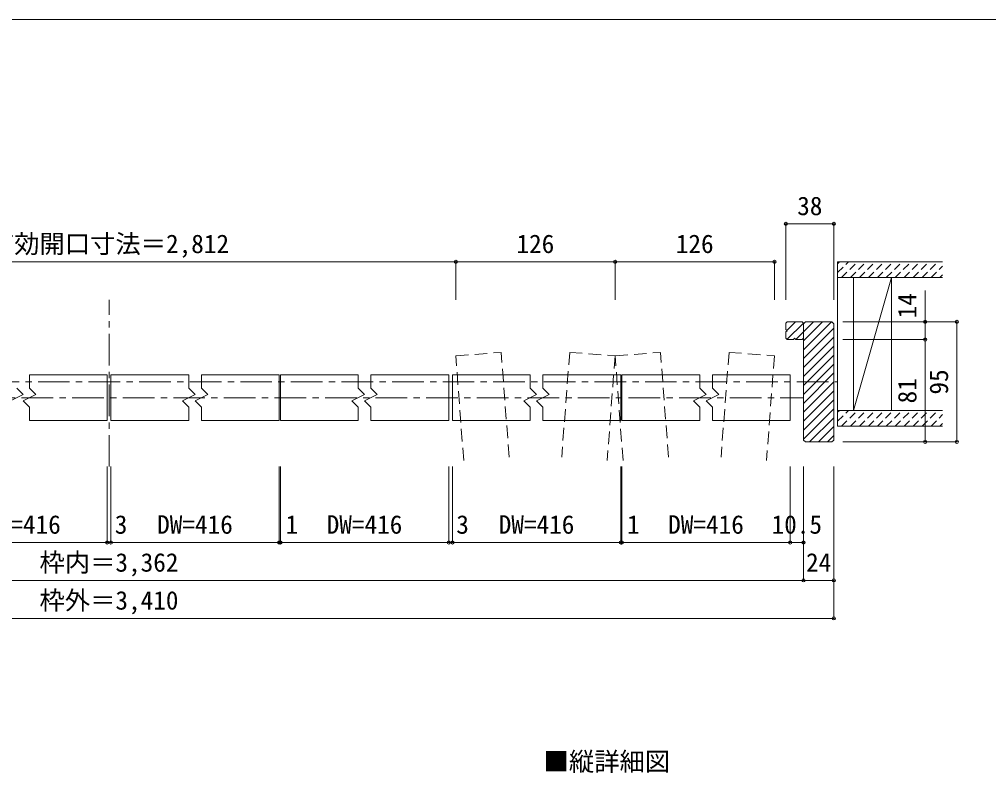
# Model space of a CAD drawing. Units: millimetres on the paper, with parts at other scales. Extents: x -197 to 281, y -138 to 137.
# Drawn here: x -71 to 82.3, y 17.5 to 137 of the extents above; entities that cross this region are included whole.
import ezdxf
from ezdxf.enums import TextEntityAlignment as Align

# ---------------------------------------------------------------- set-up
doc = ezdxf.new("R2010")
doc.units = ezdxf.units.MM
doc.header["$PDMODE"] = 32
doc.header["$PDSIZE"] = 0.5
for name, pattern in [('CHAIN1', [8, 5, -1, 1, -1]), ('DASHED1', [1.8, 1.2, -0.6]), ('DASHED2', [3, 2, -1])]:
    doc.linetypes.add(name, pattern=pattern)
for name, color, linetype, lineweight in [('0-1_通り芯', 4, 'CHAIN1', 9), ('0-3_仕上げ', 2, 'Continuous', 9), ('0-4_枠', 3, 'Continuous', 9), ('0-6_扉', 2, 'Continuous', 9), ('0-A_文字', 7, 'Continuous', 9), ('0-B_寸法', 7, 'Continuous', 9), ('0-C_ハッチ', 4, 'DASHED1', 9), ('F-0_補助線', 7, 'Continuous', 9)]:
    doc.layers.add(name, color=color, linetype=linetype, lineweight=lineweight)
doc.styles.add('ＭＳ ゴシック', font='')
doc.styles.get('ＭＳ ゴシック').set_extended_font_data('MS Gothic')

msp = doc.modelspace()

# ---------------------------------------------------------------- linework, layer by layer
at = {"layer": '0-1_通り芯'}
for p, q in [((-56.835, 66.25), (-56.835, 92.65)), ((-172.068, 79.65), (58.399, 79.65)), ((-166.668, 77.15), (52.999, 77.15))]:
    msp.add_line(p, q, dxfattribs=at)
at = {"layer": '0-3_仕上げ'}
for p, q in [((58.399, 98.65), (74.997, 98.65)), ((58.399, 72.65), (58.399, 98.65)), ((58.399, 96.15), (74.997, 96.15)), ((60.899, 75.15), (60.899, 96.15)), ((66.899, 75.15), (66.899, 96.15)), ((58.399, 75.15), (74.997, 75.15)), ((58.399, 72.65), (74.997, 72.65))]:
    msp.add_line(p, q, dxfattribs=at)
at = {"layer": '0-3_仕上げ', "color": 7}
msp.add_line((66.899, 96.15), (60.899, 75.15), dxfattribs=at)
at = {"layer": '0-4_枠'}
for p, q in [((50.199, 88.95), (50.399, 89.15)), ((50.199, 87.95), (50.199, 88.95)), ((50.399, 89.15), (52.799, 89.15)), ((52.799, 89.15), (52.999, 88.95)), ((52.999, 88.85), (53.299, 89.15)), ((52.999, 70.45), (52.999, 88.95)), ((53.299, 89.15), (57.499, 89.15)), ((50.399, 87.75), (50.199, 87.95)), ((50.199, 87.55), (50.399, 87.75)), ((50.199, 86.55), (50.199, 87.55)), ((50.399, 86.35), (50.199, 86.55)), ((51.399, 86.35), (50.399, 86.35)), ((51.599, 86.55), (51.399, 86.35)), ((51.799, 86.35), (51.599, 86.55)), ((52.799, 86.35), (51.799, 86.35)), ((52.799, 86.35), (52.999, 86.55)), ((53.299, 70.15), (52.999, 70.45)), ((57.499, 70.15), (53.299, 70.15)), ((57.799, 70.45), (57.499, 70.15))]:
    msp.add_line(p, q, dxfattribs=at)
msp.add_lwpolyline([(57.499, 89.15), (57.799, 88.85), (57.799, 70.45)], dxfattribs=at)
at = {"layer": '0-6_扉', "linetype": 'DASHED2'}
for p, q in [((-2.001, 83.781), (5.178, 84.328)), ((6.438, 67.768), (5.178, 84.328)), ((16.019, 84.328), (14.76, 67.768)), ((16.019, 84.328), (23.199, 83.781)), ((23.199, 83.781), (30.378, 84.328)), ((31.638, 67.768), (30.378, 84.328)), ((41.219, 84.328), (39.96, 67.768)), ((41.219, 84.328), (48.399, 83.781)), ((-0.742, 67.222), (-2.001, 83.781)), ((23.199, 83.781), (21.939, 67.222)), ((24.458, 67.222), (23.199, 83.781)), ((48.399, 83.781), (47.139, 67.222))]:
    msp.add_line(p, q, dxfattribs=at)
at = {"layer": '0-6_扉', "color": 6}
for p, q in [((-69.439, 80.75), (-57.135, 80.75)), ((-57.135, 73.55), (-57.135, 80.75)), ((-56.535, 80.75), (-44.231, 80.75)), ((-56.535, 73.55), (-56.535, 80.75)), ((-42.231, 80.75), (-29.926, 80.75)), ((-29.926, 80.75), (-29.926, 73.55)), ((-29.726, 80.75), (-17.422, 80.75)), ((-29.726, 80.75), (-29.726, 73.55)), ((-15.422, 80.75), (-3.118, 80.75)), ((-3.118, 73.55), (-3.118, 80.75)), ((-2.518, 80.75), (9.786, 80.75)), ((-2.518, 73.55), (-2.518, 80.75)), ((11.786, 80.75), (24.09, 80.75)), ((24.09, 80.75), (24.09, 73.55)), ((24.29, 80.75), (36.594, 80.75)), ((24.29, 80.75), (24.29, 73.55)), ((38.594, 80.75), (50.899, 80.75)), ((50.899, 80.75), (50.899, 73.55)), ((-69.439, 73.55), (-57.135, 73.55)), ((-56.535, 73.55), (-44.231, 73.55)), ((-42.231, 73.55), (-29.926, 73.55)), ((-29.726, 73.55), (-17.422, 73.55)), ((-15.422, 73.55), (-3.118, 73.55)), ((-2.518, 73.55), (9.786, 73.55)), ((11.786, 73.55), (24.09, 73.55)), ((24.29, 73.55), (36.594, 73.55)), ((38.594, 73.55), (50.899, 73.55))]:
    msp.add_line(p, q, dxfattribs=at)
at = {"layer": '0-6_扉'}
for p, q in [((-69.439, 78.65), (-69.439, 80.75)), ((-44.231, 78.65), (-44.231, 80.75)), ((-42.231, 78.65), (-42.231, 80.75)), ((-17.422, 78.65), (-17.422, 80.75)), ((-15.422, 78.65), (-15.422, 80.75)), ((9.786, 78.65), (9.786, 80.75)), ((11.786, 78.65), (11.786, 80.75)), ((36.594, 78.65), (36.594, 80.75)), ((38.594, 78.65), (38.594, 80.75)), ((-70.439, 77.65), (-71.439, 78.65)), ((-68.439, 77.65), (-69.439, 78.65)), ((-43.231, 77.65), (-44.231, 78.65)), ((-41.231, 77.65), (-42.231, 78.65)), ((-16.422, 77.65), (-17.422, 78.65)), ((-14.422, 77.65), (-15.422, 78.65)), ((10.786, 77.65), (9.786, 78.65)), ((12.786, 77.65), (11.786, 78.65)), ((37.594, 77.65), (36.594, 78.65)), ((39.594, 77.65), (38.594, 78.65)), ((-72.439, 76.65), (-70.439, 77.65)), ((-70.439, 76.65), (-68.439, 77.65)), ((-69.439, 75.65), (-70.439, 76.65)), ((-45.231, 76.65), (-43.231, 77.65)), ((-44.231, 75.65), (-45.231, 76.65)), ((-43.231, 76.65), (-41.231, 77.65)), ((-42.231, 75.65), (-43.231, 76.65)), ((-18.422, 76.65), (-16.422, 77.65)), ((-17.422, 75.65), (-18.422, 76.65)), ((-16.422, 76.65), (-14.422, 77.65)), ((-15.422, 75.65), (-16.422, 76.65)), ((8.786, 76.65), (10.786, 77.65)), ((9.786, 75.65), (8.786, 76.65)), ((10.786, 76.65), (12.786, 77.65)), ((11.786, 75.65), (10.786, 76.65)), ((35.594, 76.65), (37.594, 77.65)), ((36.594, 75.65), (35.594, 76.65)), ((37.594, 76.65), (39.594, 77.65)), ((38.594, 75.65), (37.594, 76.65)), ((-69.439, 73.55), (-69.439, 75.65)), ((-44.231, 73.55), (-44.231, 75.65)), ((-42.231, 73.55), (-42.231, 75.65)), ((-17.422, 73.55), (-17.422, 75.65)), ((-15.422, 73.55), (-15.422, 75.65)), ((9.786, 73.55), (9.786, 75.65)), ((11.786, 73.55), (11.786, 75.65)), ((36.594, 73.55), (36.594, 75.65)), ((38.594, 73.55), (38.594, 75.65))]:
    msp.add_line(p, q, dxfattribs=at)
at = {"layer": '0-B_寸法', "color": 4}
for p, q in [((50.199, 104.65), (50.199, 92.65)), ((50.199, 104.65), (57.799, 104.65)), ((57.799, 104.65), (57.799, 92.65)), ((-2.001, 98.65), (-111.668, 98.65)), ((-2.001, 98.65), (-2.001, 92.65)), ((23.199, 98.65), (-2.001, 98.65)), ((23.199, 98.65), (23.199, 92.65)), ((48.399, 98.65), (23.199, 98.65)), ((48.399, 98.65), (48.399, 92.65)), ((72.242, 94.111), (72.242, 86.35)), ((72.242, 89.15), (59.238, 89.15)), ((77.242, 89.15), (72.242, 89.15)), ((77.242, 89.15), (77.242, 70.15)), ((72.242, 86.35), (59.238, 86.35)), ((72.242, 86.35), (72.242, 70.15)), ((72.242, 70.15), (59.238, 70.15)), ((77.242, 70.15), (72.242, 70.15)), ((-57.135, 54.25), (-57.135, 66.25)), ((-56.535, 54.25), (-56.535, 66.25)), ((-29.926, 54.25), (-29.926, 66.25)), ((-29.726, 54.25), (-29.726, 66.25)), ((-3.118, 54.25), (-3.118, 66.25)), ((-2.518, 54.25), (-2.518, 66.25)), ((24.09, 54.25), (24.09, 66.25)), ((24.29, 54.25), (24.29, 66.25)), ((50.899, 54.25), (50.899, 66.25)), ((52.999, 54.25), (52.999, 66.25)), ((57.799, 48.25), (57.799, 66.25)), ((-83.743, 54.25), (-57.135, 54.25)), ((-57.135, 54.25), (-56.535, 54.25)), ((-56.535, 54.25), (-29.926, 54.25)), ((-29.926, 54.25), (-29.726, 54.25)), ((-29.726, 54.25), (-3.118, 54.25)), ((-3.118, 54.25), (-2.518, 54.25)), ((-2.518, 54.25), (24.09, 54.25)), ((24.09, 54.25), (24.29, 54.25)), ((24.29, 54.25), (50.899, 54.25)), ((50.899, 54.25), (52.999, 54.25)), ((52.999, 48.25), (52.999, 54.25)), ((-166.668, 48.25), (52.999, 48.25)), ((52.999, 48.25), (57.799, 48.25)), ((57.799, 42.25), (57.799, 48.25)), ((-171.468, 42.25), (57.799, 42.25))]:
    msp.add_line(p, q, dxfattribs=at)
at = {"layer": '0-B_寸法'}
for p in [(50.199, 104.65), (57.799, 104.65), (-2.001, 98.65), (23.199, 98.65), (48.399, 98.65), (72.242, 89.15), (77.242, 89.15), (72.242, 86.35), (72.242, 70.15), (77.242, 70.15), (-57.135, 54.25), (-56.535, 54.25), (-29.926, 54.25), (-29.726, 54.25), (-3.118, 54.25), (-2.518, 54.25), (24.09, 54.25), (24.29, 54.25), (50.899, 54.25), (52.999, 54.25), (52.999, 48.25), (57.799, 48.25), (57.799, 42.25)]:
    msp.add_point(p, dxfattribs=at)
at = {"layer": '0-C_ハッチ'}
for p, q in [((58.399, 98.35), (58.699, 98.65)), ((58.399, 96.935), (60.113, 98.65)), ((59.027, 96.15), (61.527, 98.65)), ((60.442, 96.15), (62.942, 98.65)), ((61.856, 96.15), (64.356, 98.65)), ((63.27, 96.15), (65.77, 98.65)), ((64.684, 96.15), (67.184, 98.65)), ((66.098, 96.15), (68.598, 98.65)), ((67.513, 96.15), (70.013, 98.65)), ((68.927, 96.15), (71.427, 98.65)), ((70.341, 96.15), (72.841, 98.65)), ((71.755, 96.15), (74.255, 98.65)), ((73.17, 96.15), (74.997, 97.978)), ((74.584, 96.15), (74.997, 96.564)), ((58.399, 74.85), (58.699, 75.15)), ((58.399, 73.435), (60.113, 75.15)), ((59.027, 72.65), (61.527, 75.15)), ((60.442, 72.65), (62.942, 75.15)), ((61.856, 72.65), (64.356, 75.15)), ((63.27, 72.65), (65.77, 75.15)), ((64.684, 72.65), (67.184, 75.15)), ((66.098, 72.65), (68.598, 75.15)), ((67.513, 72.65), (70.013, 75.15)), ((68.927, 72.65), (71.427, 75.15)), ((70.341, 72.65), (72.841, 75.15)), ((71.755, 72.65), (74.255, 75.15)), ((73.17, 72.65), (74.997, 74.478)), ((74.584, 72.65), (74.997, 73.064))]:
    msp.add_line(p, q, dxfattribs=at)
at = {"layer": '0-C_ハッチ', "linetype": 'Continuous'}
for p, q in [((50.371, 87.777), (51.744, 89.15)), ((50.379, 86.37), (52.979, 88.97)), ((52.999, 86.162), (55.987, 89.15)), ((52.999, 84.748), (57.401, 89.15)), ((52.999, 83.333), (57.799, 88.133)), ((52.999, 81.919), (57.799, 86.719)), ((52.999, 80.505), (57.799, 85.305)), ((52.999, 79.091), (57.799, 83.891)), ((52.999, 77.676), (57.799, 82.476)), ((52.999, 76.262), (57.799, 81.062)), ((52.999, 74.848), (57.799, 79.648)), ((52.999, 73.434), (57.799, 78.234)), ((52.999, 72.02), (57.799, 76.82)), ((52.999, 70.605), (57.799, 75.405)), ((53.957, 70.15), (57.799, 73.991)), ((55.372, 70.15), (57.799, 72.577)), ((56.786, 70.15), (57.799, 71.163))]:
    msp.add_line(p, q, dxfattribs=at)
msp.add_lwpolyline([(51.786, 86.363), (52.999, 87.576), (54.573, 89.15)], dxfattribs=at)
at = {"layer": 'F-0_補助線', "color": 3, "lineweight": 18}
msp.add_lwpolyline([(-197.2, 137), (197.8, 137), (197.8, -138), (-197.2, -138)], close=True, dxfattribs=at)

# ---------------------------------------------------------------- texts
at = {"layer": '0-A_文字', "style": 'ＭＳ ゴシック'}
msp.add_text('■縦詳細図', height=2.933, dxfattribs=at).set_placement((11.897, 17.25), align=Align.BOTTOM_LEFT)
at = {"layer": '0-B_寸法', "style": 'ＭＳ ゴシック'}
for s, p in [('38', (51.999, 105.15)), ('有効開口寸法＝2,812', (-75.835, 99.15)), ('126', (7.599, 99.15)), ('126', (32.799, 99.15)), ('DW=416', (-76.439, 54.75)), ('3', (-55.93, 54.75)), ('DW=416', (-49.231, 54.75)), ('1', (-28.922, 54.75)), ('DW=416', (-22.422, 54.75)), ('3', (-1.914, 54.75)), ('DW=416', (4.786, 54.75)), ('1', (25.094, 54.75)), ('DW=416', (31.594, 54.75)), ('10.5', (47.949, 54.75)), ('枠内＝3,362', (-67.835, 48.75)), ('24', (53.399, 48.75)), ('枠外＝3,410', (-67.835, 42.75))]:
    msp.add_text(s, height=2.933, dxfattribs=at).set_placement(p, align=Align.BOTTOM_LEFT)
for s, p in [('14', (71.742, 89.705)), ('95', (76.742, 77.65)), ('81', (71.742, 76.25))]:
    msp.add_text(s, height=2.933, rotation=90, dxfattribs=at).set_placement(p, align=Align.BOTTOM_LEFT)

doc.saveas('drawing.dxf')
